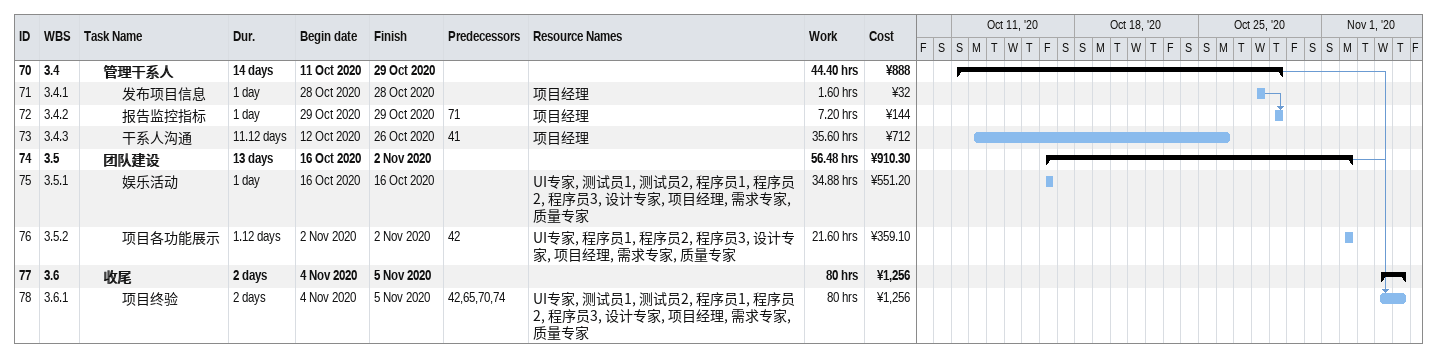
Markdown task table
| ID | WBS | Task | Duration | Start | Finish | Predecessors | Resources | Work (h) | Cost (¥) |
|---|---|---|---|---|---|---|---|---|---|
| 70 | 3.4 | **管理干系人** | 14d | 2020-10-11 | 2020-10-29 |  |  | 44.40 | 888 |
| 71 | 3.4.1 | 发布项目信息 | 1d | 2020-10-28 | 2020-10-28 |  | 项目经理 | 1.60 | 32 |
| 72 | 3.4.2 | 报告监控指标 | 1d | 2020-10-29 | 2020-10-29 | 71 | 项目经理 | 7.20 | 144 |
| 73 | 3.4.3 | 干系人沟通 | 11.12d | 2020-10-12 | 2020-10-26 | 41 | 项目经理 | 35.60 | 712 |
| 74 | 3.5 | **团队建设** | 13d | 2020-10-16 | 2020-11-02 |  |  | 56.48 | 910.30 |
| 75 | 3.5.1 | 娱乐活动 | 1d | 2020-10-16 | 2020-10-16 |  | UI专家, 测试员1, 测试员2, 程序员1, 程序员2, 程序员3, 设计专家, 项目经理, 需求专家, 质量专家 | 34.88 | 551.20 |
| 76 | 3.5.2 | 项目各功能展示 | 1.12d | 2020-11-02 | 2020-11-02 | 42 | UI专家, 程序员1, 程序员2, 程序员3, 设计专家, 项目经理, 需求专家, 质量专家 | 21.60 | 359.10 |
| 77 | 3.6 | **收尾** | 2d | 2020-11-04 | 2020-11-05 |  |  | 80 | 1256 |
| 78 | 3.6.1 | 项目终验 | 2d | 2020-11-04 | 2020-11-05 | 42, 65, 70, 74 | UI专家, 测试员1, 测试员2, 程序员1, 程序员2, 程序员3, 设计专家, 项目经理, 需求专家, 质量专家 | 80 | 1256 |
